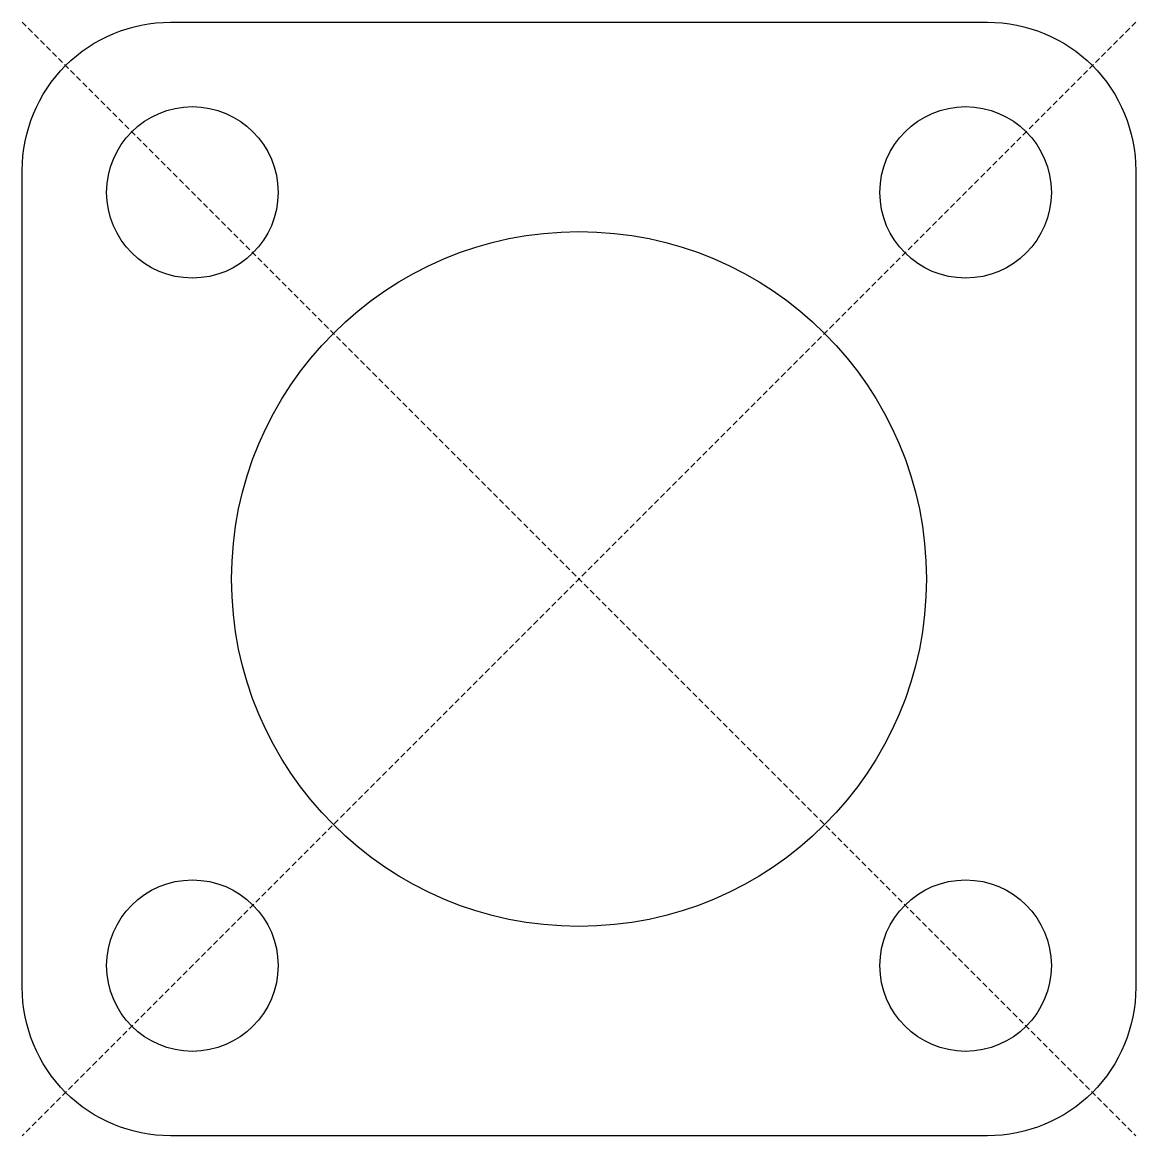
# Model space of a CAD drawing. Header units: millimetres. Extents: x -48.9 to 48.9, y -48.9 to 48.9.
import ezdxf

# ---------------------------------------------------------------- set-up
doc = ezdxf.new("R2010")
doc.units = ezdxf.units.MM
doc.linetypes.add('DASHED', pattern=[0.75, 0.5, -0.25])
doc.layers.get('0').update_dxf_attribs({"linetype": 'CONTINUOUS'})
doc.layers.add('1', color=7, linetype='DASHED')

msp = doc.modelspace()

# ---------------------------------------------------------------- linework, layer by layer
msp.add_lwpolyline([(-35.875, 48.875), (35.875, 48.875, -0.414214), (48.875, 35.875), (48.875, -35.875, -0.414214), (35.875, -48.875), (-35.875, -48.875, -0.414214), (-48.875, -35.875), (-48.875, 35.875, -0.414214)], format="xyb", close=True)
for centre, radius in [((-33.941, 33.941), 7.525), ((33.941, 33.941), 7.525), ((0, 0), 30.5), ((-33.941, -33.941), 7.525), ((33.941, -33.941), 7.525)]:
    msp.add_circle(centre, radius)
msp.add_point((0, 0))
msp.add_point((0, 0))
at = {"layer": '1'}
for p, q in [((-48.875, 48.875), (48.875, -48.875)), ((48.875, 48.875), (-48.875, -48.875))]:
    msp.add_line(p, q, dxfattribs=at)

doc.saveas('drawing.dxf')
